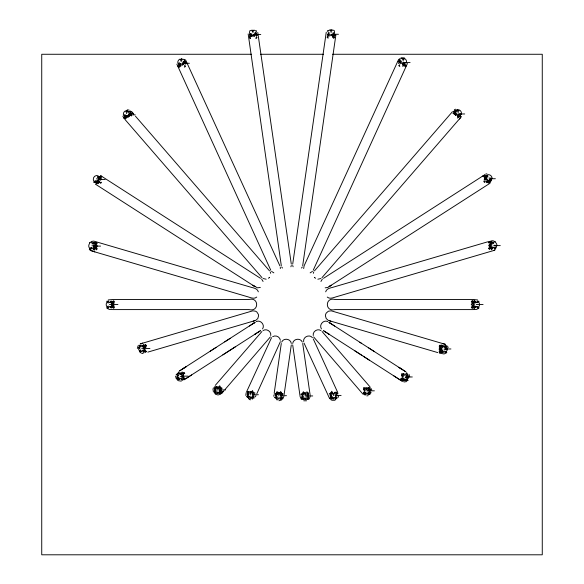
<?xml version="1.0" encoding="UTF-8"?>
<svg xmlns="http://www.w3.org/2000/svg" width="584" height="584" viewBox="0 0 584 584"><rect width="100%" height="100%" fill="white"/><g stroke="black" fill="none" stroke-linecap="round" stroke-linejoin="round"><path stroke-width="0.88" d="M278.86 395.908L278.875 392.28L279.605 394.112L280.67 391.462L282.167 394.477L283.189 393.988L280.232 392.55L280.225 394.529L282.167 394.477L280.649 395.149L282.437 395.842L280.649 396.624L281.393 398.361L280.232 399.135L282.182 399.069L282.167 397.208L281.393 398.361L279.605 397.668L278.875 399.405L278.13 397.668L276.349 398.361L274.575 397.551L275.582 397.2L277.101 400.076L277.51 399.127L276.349 398.361L277.086 396.624L275.305 395.842L276.94 395.886L274.575 393.988L277.51 392.55L277.101 391.462L275.582 394.477L277.502 394.529L277.51 392.55L278.13 394.112L278.875 392.28M250.697 394.966L250.733 391.338L249.974 393.171L248.215 392.382L247.441 393.536L247.47 391.528L249.368 391.609L248.215 392.382L248.93 394.215L247.171 394.894L248.784 394.952L246.463 396.602L249.368 398.186L248.981 399.127L247.441 396.259L249.346 396.31L248.215 397.412L249.974 396.726L250.733 398.456L250.711 396.872L252.551 399.127L254.025 396.266L254.062 398.12L252.069 396.31L252.091 398.186L253.252 397.419L252.485 395.689L254.296 394.901L252.485 394.215L253.252 392.382L252.551 390.521L250.711 393.025M217.788 390.185L217.854 386.55L218.54 388.389L219.708 385.725L221.139 388.754L219.723 390.163L221.409 390.112L219.577 390.9L220.365 392.623L219.212 393.397L217.803 392.083L217.854 393.66L217.066 391.937L215.335 392.616L214.569 391.462L215.883 390.156L214.292 390.097L216.029 389.426L214.569 388.74L214.635 386.725L216.489 386.82L217.803 388.243M252.93 32.792L253.003 29.93L252.208 31.251L251.631 30.207L249.777 30.799L249.426 33.354L251.164 33.653L249.697 34.639L249.777 37.018L250.441 38.566L249.361 37.697L249.777 37.018L251.631 36.434L252.208 34.617L253.003 36.661L253.69 34.595L254.368 36.383L254.317 34.193L256.303 34.529L257.398 35.471L255.529 35.639L256.303 34.529L254.733 33.595L256.58 33.237L254.887 32.894L256.303 31.952L256.383 30.689L255.529 30.872L254.368 30.164L252.945 31.105M181.128 61.758L181.332 58.787L181.916 60.137L182.69 58.991L183.836 59.685L184.829 59.407L184.61 60.758L185.836 64.218L184.61 63.371L184.88 62.05L183.099 61.794L184.61 60.758L186.186 62.503L184.88 62.05L182.953 62.503L183.836 64.51L182.537 63.123L182.69 65.299L181.179 63.722L179.974 65.408L178.821 64.722L179.405 62.656L178.054 63.641A3.577 3.38 -24.5 0 1 179.974 59.108L180.449 60.196L181.332 58.787M126.611 113.668L126.918 110.478L127.436 111.945L130.539 111.004L130.217 112.508L131.539 115.968L128.487 114.413L130.495 113.851L131.896 114.194L129.444 111.398L128.487 112.938L130.495 113.851L130.217 115.223L128.064 115.055L129.444 116.406L127.436 115.501L128.29 117.231L126.692 115.683L126.918 117.567L125.487 118.742L124.399 116.647L124.903 114.581L123.625 115.537A3.643 3.475 -40.9 0 1 125.553 110.814L125.954 112.018L126.918 110.478M281.291 343.465L274.203 393.134M302.702 265.64L335.866 35.018M137.32 348.48L138.101 345.743M284.079 394.813L291.307 344.903M292.701 264.121L326.259 32.2M492.056 178.208L490.078 182.719L490.195 179.405L491.115 180.712L488.348 183.077L486.187 180.712L486.596 182.719L488.881 179.967L488.691 181.748L487.348 181.478L487.531 179.405L484.048 180.215L486.019 175.704L488.034 176.273L487.122 174.937A3.584 3.446 57.3 0 1 492.056 178.208L488.903 177.989M496.969 245.375L494.925 249.791L495.064 246.674L495.977 247.901L494.852 248.674L493.736 247.236L491.429 249.791L490.261 246.74L489.845 242.177L489.407 241.791L488.501 242.871L489.845 242.177L492.962 243.521L491.312 241.17L490.224 244.01L488.553 245.477L489.976 245.375L491.954 244.565L490.969 242.849L492.086 242.075L493.684 243.375L493.422 241.805L494.765 242.075L494.801 241.17L496.677 244.01L496.969 245.375L493.794 245.28M111.427 304.534L112.975 303.162L111.281 303.789L112.208 302.001C113.916 303.738 113.311 306.892 111.062 307.848L109.515 306.476L108.361 307.848L106.741 307.841L108.164 305.906L108.361 307.848L107.215 307.067A3.584 3.526 90 0 1 107.215 302.001L106.741 301.227L108.361 301.22L109.515 302.592L111.062 301.22L114.53 301.797L113.603 300.709L112.208 302.001L110.252 302.738L111.062 301.22L114.26 302.746L113.238 304.534L114.26 306.323L112.208 307.067L110.252 306.33L111.062 307.848L114.53 307.272L113.603 308.359L111.281 305.279L112.975 305.906L111.427 304.534L109.449 304.534M447.344 349.108L447.074 350.473L445.147 352.407L446.855 352.349L444.672 350.933L443.789 352.678L443.205 350.933L442.431 352.407L440.299 352.349L439.11 351.707L440.037 352.794L442.584 350.517L442.431 352.407L439.307 350.831L440.526 350.473L441.285 351.634L442.168 349.889L438.964 349.042L440.526 350.473L439.321 347.261L442.468 345.808L443.957 347.217L443.825 345.538L444.687 347.363L445.176 345.808L446.884 345.743L445.307 347.787L445.176 345.808L446.322 346.582L445.716 348.407L447.081 347.743L447.344 349.108L443.993 349.166M213.408 387.812L213.007 389.192L213.408 392.01M246.207 392.63L245.798 395.448M280.364 341.698L256.829 393.704M292.693 343.465C293.183 338.647 300.475 337.596 302.308 342.085M283.904 396.405L282.722 398.996M310.155 396.66L308.965 399.252M338.114 397.521L338.516 396.142M313.323 273.319L313.725 271.998M290.898 266.786L291.299 265.479M407.457 63.481L313.199 270.29M457.871 109.566L457.36 111.033L456.505 109.77L456.724 111.42L454.571 111.595L454.571 114.303L456.724 114.143L455.345 115.493L457.36 114.588L457.871 116.654L457.527 118.099L460.396 115.734L459.893 113.668L461.17 114.625A3.643 3.467 40.9 0 0 459.236 109.901L458.841 111.106L457.871 109.566L458.177 112.748M269.355 277.728L269.516 277.305L268.45 278.269M320.93 281.466L322.346 279.094M325.675 291.825C326.419 288.795 329.741 288.08 332.347 287.438L487.041 242.017L493.327 240.608M255.412 396.835L255.974 395.587M262.552 328.923C265.318 324.959 260.5 319.404 256.186 321.594M246.55 391.886L271.538 337.661M331.033 29.674L330.347 30.967L329.668 29.908L328.507 30.616L327.653 30.434L327.733 31.697L329.157 32.631L327.733 34.273L328.128 38.215L327.04 37.31L328.507 35.376L327.733 34.273L329.719 33.93L329.668 36.128L331.091 34.485L332.406 36.171L332.741 37.69L334.34 34.383L333.026 32.697L334.61 33.098L334.26 30.543L332.406 29.952L331.829 30.996L331.033 29.674L331.106 32.536M270.363 336.917L225.066 389.491M281.692 342.085C283.525 337.596 290.817 338.647 291.307 343.465M221.935 393.105L223.052 391.389L221.832 393.244M398.704 59.269L304.082 265.902L303.68 268.574M301.519 268.063L302.3 266.932M321.981 277.663L461.426 116.632M459.411 119.019L460.499 117.734M261.946 331.493L215.262 385.382M452.403 111.727L314.484 270.859M224.037 390.681L222.46 392.499M366.986 389.156L368.3 387.732L370.154 387.63L370.219 389.652L368.76 390.331L370.497 391.01L368.76 391.806L371.161 392.704L368.3 394.295L367.723 392.849L366.934 394.572L366.248 392.849L363.569 394.229L363.649 392.382L365.066 391.076L363.649 389.667L363.569 387.652L365.577 387.739L363.649 389.667L365.212 390.346L364.423 388.506L366.248 389.302L366.934 387.462L367.007 391.09M333.61 393.726L334.946 392.302L336.844 392.222L336.107 393.076L336.873 394.229L335.537 395.645L337.151 395.587L335.391 396.383L336.844 398.806L336.873 396.952L335.333 399.814L334.946 398.879L336.107 398.106L334.347 397.419L333.588 399.149L333.61 397.573L332.223 398.887L330.252 398.814L330.296 396.959L331.829 396.383L330.026 395.594L331.683 395.645L329.245 393.74L332.223 392.309L331.763 391.214L330.296 394.236L332.245 394.288L331.07 393.083L332.873 393.871L332.223 392.309L333.61 393.726L333.617 395.667M143.671 348.648L146.38 346.757L143.233 345.305L143.854 344.231L145.168 347.239L143.525 347.911L144.394 346.078L143.102 347.283L143.233 345.305L142.481 346.859L141.868 345.027L141.007 346.859L138.795 345.246L140.51 345.305L139.364 346.078L139.97 347.911L138.598 347.239L139.824 348.648L138.335 348.611L140.343 352.867L141.021 350.444L141.905 352.188L142.496 350.444L144.416 351.145L145.642 352.298L146.577 351.21L145.394 351.853L145.182 349.984L143.671 348.648L141.7 348.663M312.433 271.414L310.148 272.859M97.141 245.981L94.659 248.397L94.265 250.288L91.965 247.74L90.841 249.171L89.301 249.273L89.724 248.397A3.577 3.489 -73.6 0 1 89.79 243.353L89.388 242.681L92.272 242.302L92.016 243.871L93.608 242.579L95.849 242.681L97.185 243.367L96.28 242.28L92.739 244.024L93.608 242.579L96.82 244.192L95.469 244.506L94.732 243.353L93.747 245.068L97.141 245.981L95.469 244.506L95.433 247.244L93.309 247.171L93.52 249.171L96.769 247.762L93.732 246.543L95.718 245.871L91.907 245.784M482.253 176.412L483.873 175.302L323.499 278.32M325.164 287.832L327.901 287.43L331.201 285.196L329.055 286.656M179.646 370.847L254.982 322.375M478.749 308.359L476.201 309.542L472.536 309.593L335.012 309.593C324.799 312.345 324.799 296.723 335.012 299.475L472.536 299.475L477.559 299.928M256.748 297.066C254.201 299.388 250.762 297.657 247.981 296.854L94.827 251.887L89.702 249.916M253.303 323.514L255.004 322.412L249.353 326.04M256.325 333.362L254.668 334.413L260.398 330.726M185.011 379.184L191.618 374.943M259.34 331.413L222.832 354.875M446.614 352.794L444.037 353.977L439.292 353.035M210.233 351.196L216.036 347.458M224.745 341.874L230.278 338.304M235.6 346.662L185.566 378.819M329.58 286.306L489.954 183.281M182.755 368.854L186.311 366.577L179.295 371.066M101.66 179.281L99.908 180.398L100.003 177.697L99.28 176.543L97.272 177.12L98.178 175.777A3.577 3.446 -57.3 0 0 94.192 181.551L93.783 182.551L95.302 182.317L98.711 183.558L97.156 180.66L96.623 182.588L96.951 183.909L94.192 181.551L95.71 180.66L95.302 182.317L96.433 180.806L96.623 182.588L101.594 182.266L100.645 183.347L97.783 180.244L97.966 182.317L99.119 181.551L98.207 179.624L100.222 179.047L101.66 179.281L100.003 177.697L97.871 177.536L99.28 176.543L101.368 177.514L98.258 178.156L100.222 179.047L96.404 178.835M258.697 331.829L260.413 330.785M281.627 399.938L278.897 400.741M263.034 330.551C266.457 328.193 271.502 331.449 270.772 335.537M272.626 336.72C275.56 334.741 279.94 336.742 280.364 340.26M220.745 394.178L218.007 394.981L215.277 394.171M454.337 109.77L455.666 109.193M320.915 278.524L317.857 279.203M142.678 343.122L140.233 343.881L252.828 310.812L255.624 311.221L256.836 311.995L258.376 314.396L258.581 315.82L257.799 318.55L255.668 320.419L147.818 352.123M253.23 321.171L254.303 320.828M485.552 174.178L486.888 173.776M493.465 250.602L494.809 250.2L336.092 296.833C333.289 297.628 329.821 299.409 327.252 297.066M90.995 241.506L93.761 241.097L251.726 287.459C254.317 288.087 257.588 288.825 258.325 291.825M108.274 299.928L113.245 299.475L249.032 299.475C259.187 296.76 259.187 312.309 249.032 309.593L113.245 309.593L109.631 309.542L107.076 308.359M406.8 381.571L403.982 381.98M260.34 287.43L257.434 287.832L252.814 285.204L254.945 286.664M400.989 57.809L404.537 57.962M366.774 395.886L368.197 395.675M306.571 400.792L303.716 400.792M334.931 400.274L332.084 400.274L330.77 399.682M407.07 377.227L408.625 377.169L406.924 376.476L408.355 375.782L406.5 375.841L407.581 374.614L406.698 372.738L406.413 373.826L407.581 374.614L405.865 375.417L405.033 373.556L404.369 375.417L402.478 374.614L401.697 375.782L403.157 377.227L400.544 378.877L403.624 380.505L405.106 379.184L405.004 380.783L405.851 379.038L408.187 380.403L406.384 380.505L407.559 379.724L406.486 378.614L408.347 378.549L407.07 377.227L405.143 377.249M182.12 376.381L183.829 376.322L181.967 375.643L183.558 374.964L183.865 372.322L184.807 373.41L183.69 372.957L182.785 373.818L181.631 373.052L182.179 371.95L183.558 374.964L181.551 375.023L181.631 373.052L180.93 374.607L180.281 372.782L180.201 374.461L178.631 371.95L177.018 374.964L176.134 374.461L178.93 373.052L178.85 375.023L177.018 374.964L178.441 375.643L176.755 376.322L178.448 377.111L177.032 377.68L177.156 379.527L178.952 379.593L180.215 378.293L182.215 380.534L183.566 377.68L184.712 378.016L181.66 379.593L181.566 377.731L183.566 377.68L182.12 376.381L180.179 376.395M331.602 34.259L338.45 34.259M253.923 34.514L254.661 34.514M255.383 34.514L256.084 34.514M256.756 34.514L260.771 34.514M251.427 54.268L41.734 54.268L41.734 554.8L542.266 554.8L542.266 54.268L332.573 54.268M260.544 54.268L323.456 54.268M403.237 62.583L410.085 62.583M182.566 63.276L189.413 63.276M457.871 113.968L464.718 113.968M130.56 114.873L135.247 114.873M489.961 178.733L495.349 178.733M98.287 179.565L99.025 179.565M99.747 179.565L105.135 179.565M494.174 245.601L500.284 245.601M93.732 246.098L100.579 246.098M111.821 304.534L112.544 304.534M113.245 304.534L117.931 304.534M476.23 304.534L483.077 304.534M143.825 348.48L144.547 348.48M145.248 348.48L149.935 348.48M444.826 348.969L450.936 348.969M141.649 353.481L143.08 353.481M182.055 376.14L182.777 376.14M184.15 376.14L188.165 376.14M405.464 376.972L412.311 376.972M181.31 381.148L178.5 380.739L177.288 379.965M218.752 389.922L220.913 389.922M221.584 389.922L225.599 389.922M367.518 390.827L374.366 390.827M252.288 394.733L258.398 394.733M334.99 395.426L341.1 395.426M280.378 395.689L286.488 395.689M305.885 395.945L312.732 395.945M266.143 279.196L263.085 278.524M249.383 399.58L250.806 399.784M127.261 109.814L129.115 110.099M437.81 352.605L328.332 320.419L326.201 318.55L325.419 315.82L325.631 314.396L326.23 313.082L328.376 311.221L331.172 310.812L445.453 344.37L442.971 343.611M327.814 321.594C323.499 319.404 318.689 324.959 321.448 328.923M90.878 250.697L94.827 251.887M329.697 320.828L330.814 321.185M320.966 330.551C317.543 328.193 312.498 331.449 313.228 335.537M273.852 272.859L271.567 271.414M323.587 330.785L329.427 334.471L324.704 331.442M260.5 278.32L101.404 176.127M95.345 184.121L254.434 286.313M334.734 326.098L329.026 322.434L405.595 371.643M359.788 342.217L361.248 343.144M354.459 350.568L402.274 381.301M402.42 369.599L398.85 367.321L405.989 371.891M393.543 375.694L401.398 380.739M327.777 333.42L361.817 355.298M368.606 347.874L374.541 351.692M363.27 356.225L369.212 360.051M323.631 330.748L325.332 331.851M329.018 322.375L330.726 323.536M403.135 59.327L401.631 58.298L400.478 58.991L399.485 58.714L399.441 61.356L398.485 63.525L401.369 61.809L400.478 63.809L402.405 62.846L402.989 64.919L402.763 66.459L405.493 64.021L404.537 66.189L404.493 62.539L406.267 62.948A3.577 3.38 24.6 0 0 404.347 58.415L403.873 59.502L402.989 58.093L403.194 61.057M400.566 380.184L401.405 380.797M312.462 337.661C309.44 333.873 302.746 336.932 303.636 341.698M315.55 278.269L314.484 277.298L314.645 277.728M305.169 394.222L303.373 391.725L301.87 394.74L303.242 396.149L301.599 396.098L303.388 396.886L302.643 398.616L303.804 399.39L305.169 398.076L305.162 399.66L305.906 397.923L307.688 398.616L308.462 397.463L308.454 399.325L306.527 399.39L307.688 398.616L306.95 396.886L308.732 396.098L307.096 396.149L308.462 394.74L308.454 392.733L306.95 395.412L308.462 394.74L306.943 391.725L306.527 392.813L307.688 393.579L305.906 394.368L305.162 392.543L305.176 396.164M269.516 270.859L135.43 116.15M132.378 112.624L133.021 113.384L131.531 111.617L133.794 114.267M370.022 386.871L322.054 331.493M262.019 277.656L125.363 119.917L122.822 116.194M123.363 117.537L124.282 118.64M261.654 279.094L263.077 281.466M281.7 266.932L282.481 268.063M185.61 59.962L279.918 265.902M362.956 394.149L313.637 336.917M329.683 398.741L304.038 343.078M301.322 399.259L300.132 396.667L292.693 344.903M176.339 378.877L175.528 376.14M337.786 392.623L313.243 338.866M270.801 270.29L176.857 64.167M408.975 374.242L409.764 376.972M447.578 346.239L448.169 347.546M257.778 32.463L291.299 264.121M292.701 265.479L293.102 266.779M270.275 271.998L270.677 273.327M371.373 388.718L371.782 390.097M310.155 395.222L302.709 343.465M281.298 265.64L248.171 33.923M280.32 267.202L280.32 268.574M273.889 394.966L273.889 396.405M301.87 397.463L301.855 399.325L303.804 399.39L304.432 397.93L302.643 398.616L301.87 397.463M252.091 391.616L252.069 393.594L253.252 392.382L255.069 393.047L254.025 393.543L252.091 391.616M332.245 397.01L332.223 398.887L330.296 396.959L332.245 397.01M216.489 386.82L216.445 388.798L214.569 388.74L216.489 386.82M219.212 386.827L219.161 388.805L222.227 388.25L219.212 386.827M368.343 392.426L368.3 394.295L370.154 394.215L369.453 393.521L370.219 392.368L368.343 392.426M403.135 63.021L402.989 64.919L404.347 64.715L403.135 63.021M108.361 301.22L108.164 303.162L107.215 302.001L108.361 301.22M490.261 246.74L489.516 249.419L488.582 248.331L489.932 248.784L493.013 247.09L492.181 248.674L491.034 247.901L491.976 246.047L489.976 245.375L488.925 247.266L490.261 246.74M472.879 303.169L472.879 305.899L474.077 308.848L475.595 306.315L473.639 307.06L471.587 306.323L474.974 305.899L473.639 307.06L474.785 307.834L476.325 306.469L477.471 307.834L479.084 307.834L477.048 306.315L477.471 307.834C480.267 306.702 480.267 302.366 477.471 301.234L476.325 302.6L474.077 300.22L473.639 302.008L471.237 304.534L472.879 305.899L474.42 304.534L471.587 302.746L474.785 301.234L475.595 302.746L473.639 302.008L474.974 303.169L472.879 303.169M184.829 65.707L184.529 67.218L185.61 66.277L184.829 65.707M440.54 347.743L440.263 349.108L442.03 349.152L440.54 347.743L441.84 344.735L442.599 347.787L440.54 347.743M125.954 115.574L125.553 117.362L126.918 117.567L125.954 115.574M91.243 247.594L90.841 249.171L89.724 248.397L91.243 247.594M180.449 63.612L179.974 65.408L181.332 65.612L179.784 66.89L178.821 64.722L180.449 63.612M477.471 301.234L477.048 302.746L479.084 301.234L477.471 301.234M144.416 351.145L143.89 352.867L143.262 351.918L145.182 349.984L143.117 350.02L144.416 351.145M256.383 36.909L255.909 38.471L256.997 37.566L256.383 36.909M216.029 390.893L215.335 392.616L216.489 393.39L214.635 393.309L214.569 391.462L216.029 390.893M178.281 65.985L178.032 66.591L179.113 67.445L178.281 65.985M145.613 344.655L145.365 345.246L146.547 345.743L145.613 344.655M334.26 36.763L333.595 38.303L334.683 37.434L334.26 36.763M489.596 179.821L488.691 181.748L490.012 181.478L489.596 179.821M458.841 114.661L457.871 116.654L460.805 116.909L460.396 115.734L458.841 114.661M404.354 379.038L403.069 381.425L401.683 378.549L403.719 378.614L402.456 379.724L404.354 379.038M365.577 394.302L365.08 395.237L363.649 392.382L365.628 392.433L364.423 393.536L365.577 394.302M485.085 181.719L484.654 182.515L483.705 181.434L485.085 181.719M406.033 65.291L405.201 66.751L406.281 65.897L406.033 65.291M125.319 115.187L124.399 116.647L125.553 117.362L125.319 115.187M221.139 391.477L220.365 392.623L219.161 391.521L219.212 393.397L221.212 393.324L221.139 391.477M472.587 307.834L472.23 308.359L471.303 307.272L472.587 307.834M455.345 110.485L454.571 111.595L456.162 112.748L452.892 113.281L454.571 114.303L456.308 113.493L454.301 112.938L453.25 111.537L455.345 110.485M484.399 174.945L483.523 176.025L484.866 175.178L484.399 174.945M472.23 300.709L471.303 301.797L472.587 301.234L472.23 300.709M97.112 248.828L96.177 249.916L95.761 249.273L97.112 248.828M184.829 378.877L183.894 379.965L183.712 379.527L184.829 378.877M440.081 345.151L439.139 346.239L440.336 345.743L440.081 345.151M140.394 350.02L139.386 351.145L140.547 351.918L140.394 350.02M399.711 60.064L398.127 61.802L399.441 61.356L399.711 62.67L401.223 61.094L399.711 60.064M486.932 178.047L485.392 179.565L483.932 176.675L486.019 175.704L487.436 176.689L485.304 176.85L487.049 177.31L485.085 178.208L486.932 178.047M399.485 65.014L398.704 65.583L399.784 66.525L399.485 65.014M303.804 392.813L300.848 394.244L303.811 394.784L303.804 392.813M403.654 373.826L402.478 374.614L403.31 376.476L401.697 375.782L401.58 373.753L403.654 373.826M333.566 35.463L332.406 36.171L331.829 34.361L333.566 35.463L335.267 35.354L334.34 34.383L332.457 33.974L333.566 35.463M100.893 175.777L100.433 176.018L101.777 176.857L100.893 175.777M337.859 393.733L334.968 394.288L334.946 392.302L337.859 393.733M251.58 34.237L249.697 34.639L251.631 36.434L251.58 34.237M370.219 389.652L368.343 389.711L368.3 387.732L370.219 389.652M178.865 377.731L177.032 377.68L178.952 379.593L178.865 377.731"/></g></svg>
